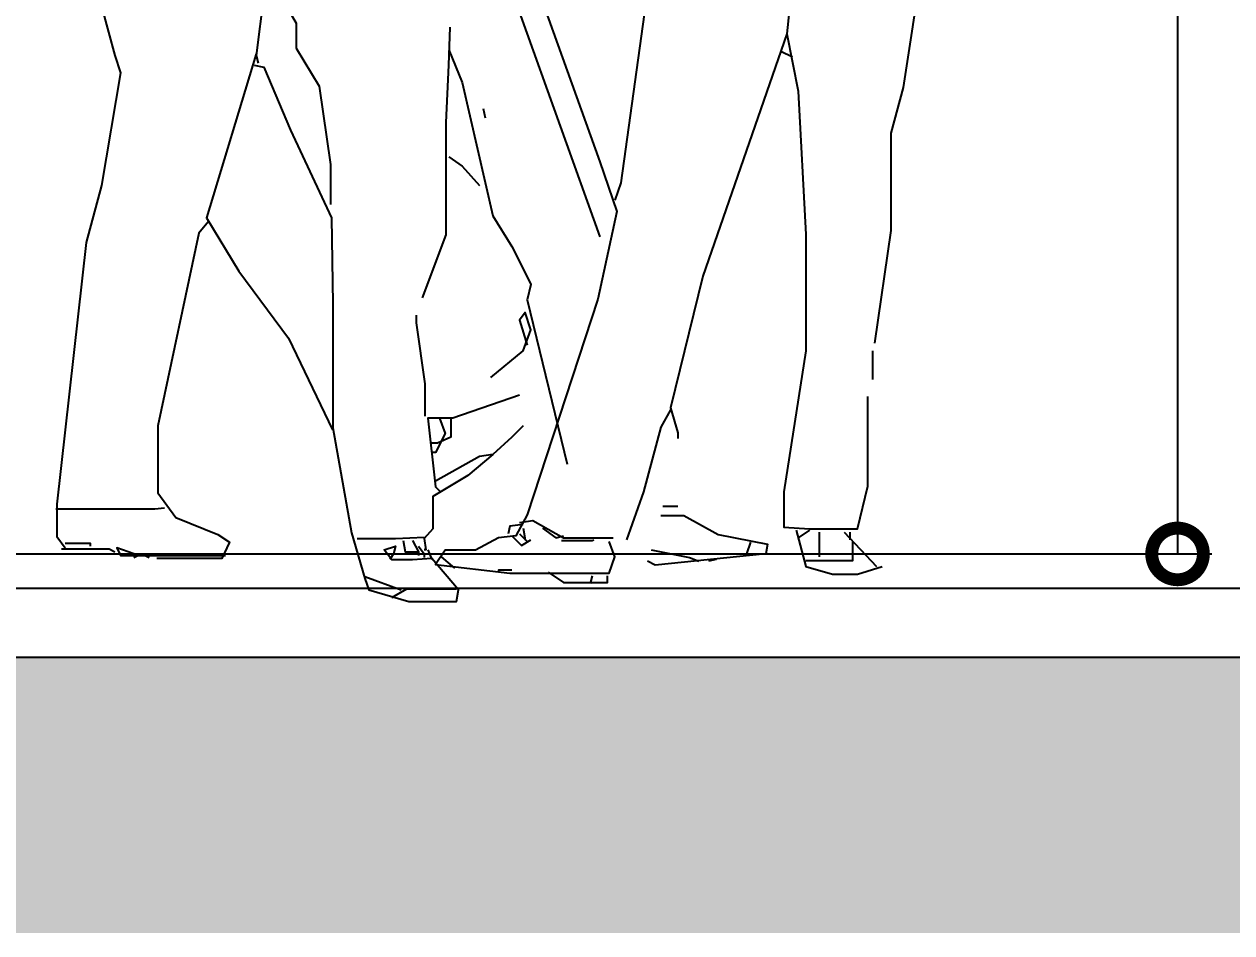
# Model space of a CAD drawing. Extents: x 500 to 638, y 181 to 267.
# Drawn here: x 615.952 to 617.706, y 221.508 to 222.828 of the extents above; entities that cross this region are included whole.
import ezdxf

# ---------------------------------------------------------------- set-up
doc = ezdxf.new("R2010")
doc.units = 0
doc.header["$LTSCALE"] = 7
doc.layers.get('0').update_dxf_attribs({"linetype": 'CONTINUOUS'})
doc.layers.get('DEFPOINTS').update_dxf_attribs({"linetype": 'CONTINUOUS'})
for name, color, linetype in [('ACESSÓRIO', 2, 'CONTINUOUS'), ('ALVENARIA', 7, 'CONTINUOUS'), ('COTA', 1, 'CONTINUOUS'), ('HATCH', 30, 'CONTINUOUS')]:
    doc.layers.add(name, color=color, linetype=linetype)
doc.styles.add('SIMPLEX', font='SIMPLEX.SHX')
doc.dimstyles.new('DIM50', dxfattribs={"dimtxt": 0.12, "dimasz": 0.15, "dimexe": 0.05, "dimexo": 0.09, "dimgap": 0.09, "dimtad": 1, "dimzin": 0, "dimdsep": 46, "dimtxsty": 'SIMPLEX', "dimblk1": 'DOTSMALL', "dimblk2": 'DOTSMALL', "dimsah": 1, "dimcen": 0.09, "dimadec": 0, "dimazin": 0, "dimtfac": 1, "dimtix": 1, "dimtofl": 0, "dimtmove": 2, "dimatfit": 3, "dimldrblk": 'DOTSMALL', "dimfxl": 1, "dimtolj": 1, "dimtzin": 0, "dimarcsym": 0})

# ---------------------------------------------------------------- blocks, each defined once
blk = doc.blocks.new('_DOTSMALL')
at = {"color": 0, "linetype": 'ByBlock', "const_width": 0.5}
blk.add_lwpolyline([(-0.0625, 0, 1), (0.0625, 0, 1)], format="xyb", close=True, dxfattribs=at)
blk = doc.blocks.new('*D220')
at = {"layer": 'COTA', "color": 0, "lineweight": -2}
for p, q in [((614.5481, 226.9828), (617.6774, 226.9828)), ((617.6274, 226.9828), (617.6274, 222.058)), ((615.7222, 222.058), (617.6774, 222.058))]:
    blk.add_line(p, q, dxfattribs=at)
at = {"layer": 'DEFPOINTS', "color": 0}
for p in [(614.4581, 226.9828), (615.6322, 222.058), (617.6274, 222.058)]:
    blk.add_point(p, dxfattribs=at)
at = {"layer": 'COTA', "color": 0, "lineweight": -2, "xscale": 0.15, "yscale": 0.15, "zscale": 0.15}
for p, rotation in [((617.6274, 226.9828), 90), ((617.6274, 222.058), 270)]:
    blk.add_blockref('_DOTSMALL', p, dxfattribs=dict(at, rotation=rotation))
at = {"layer": 'COTA', "color": 0, "insert": (617.4774, 224.5204), "char_height": 0.12, "attachment_point": 5, "rotation": 90, "style": 'SIMPLEX'}
blk.add_mtext('\\A1;4.90', dxfattribs=at)

msp = doc.modelspace()

# ---------------------------------------------------------------- hatches: boundary and pattern name
at = {"layer": 'HATCH'}
h = msp.add_hatch(dxfattribs=at)
h.set_pattern_fill('AR-HBONE', color=256, scale=0.02, style=0)
h.set_pattern_definition([(45, (0, 0), (9e-18, 0.113137085), [0.24, -0.08]), (135, (0.05657, 0.05657), (9e-18, 0.113137085), [0.24, -0.08])])
h.paths.add_polyline_path([(623.7768, 221.9076), (598.4596, 221.9076), (598.4596, 221.5076), (623.7768, 221.5076)])

# ---------------------------------------------------------------- linework, layer by layer
at = {"layer": 'ACESSÓRIO', "linetype": 'Continuous'}
for p, q in [((616.6732, 222.84), (616.7882, 222.5185)), ((616.7882, 222.6276), (616.8131, 222.5555)), ((616.8131, 222.5555), (616.7854, 222.428)), ((616.7854, 222.428), (616.6829, 222.1148)), ((616.6829, 222.1148), (616.6662, 222.0843)), ((616.6413, 222.0815), (616.608, 222.0635)), ((616.6662, 222.0843), (616.6413, 222.0815)), ((616.8104, 222.0538), (616.8021, 222.0759)), ((616.5637, 222.0635), (616.5498, 222.0427)), ((616.608, 222.0635), (616.5637, 222.0635)), ((616.5498, 222.0427), (616.6579, 222.0302)), ((616.8021, 222.0302), (616.8104, 222.0538)), ((616.6579, 222.0302), (616.8021, 222.0302))]:
    msp.add_line(p, q, dxfattribs=at)
for points in [[(616.256, 223.1616), (616.3308, 222.9897), (616.328, 222.9731), (616.3253, 222.9537), (616.2948, 222.9204), (616.3475, 222.829), (616.3475, 222.7929), (616.3807, 222.7375), (616.3973, 222.6238), (616.3973, 222.5656)], [(616.9157, 223.0933), (616.8686, 222.9574), (616.8187, 222.5971), (616.8104, 222.5721)], [(616.6732, 222.9963), (616.6732, 222.9491), (616.7882, 222.6276), (616.8131, 222.5555), (616.7854, 222.428), (616.6829, 222.1148), (616.6662, 222.0843), (616.6413, 222.0815), (616.608, 222.0635), (616.5637, 222.0635), (616.5498, 222.0427), (616.6579, 222.0302), (616.8021, 222.0302), (616.8104, 222.0538), (616.8021, 222.0759)], [(616.6732, 222.9963), (616.6732, 222.9491), (616.7882, 222.6276), (616.8131, 222.5555), (616.7854, 222.428), (616.6829, 222.1148), (616.6662, 222.0843), (616.6413, 222.0815), (616.608, 222.0635), (616.5637, 222.0635), (616.5498, 222.0427), (616.6579, 222.0302), (616.8021, 222.0302), (616.8104, 222.0538), (616.8021, 222.0759)], [(616.6732, 222.9963), (616.6732, 222.9491), (616.7882, 222.6276), (616.8131, 222.5555), (616.7854, 222.428), (616.6829, 222.1148), (616.6662, 222.0843), (616.6413, 222.0815), (616.608, 222.0635), (616.5637, 222.0635), (616.5498, 222.0427), (616.6579, 222.0302), (616.8021, 222.0302), (616.8104, 222.0538), (616.8021, 222.0759)], [(616.6732, 222.9963), (616.6732, 222.9491), (616.7882, 222.6276), (616.8131, 222.5555), (616.7854, 222.428), (616.6829, 222.1148), (616.6662, 222.0843), (616.6413, 222.0815), (616.608, 222.0635), (616.5637, 222.0635), (616.5498, 222.0427), (616.6579, 222.0302), (616.8021, 222.0302), (616.8104, 222.0538), (616.8021, 222.0759)], [(616.0425, 222.9814), (616.0564, 222.9232), (616.0564, 222.8844), (616.0841, 222.7818), (616.0924, 222.7569), (616.0647, 222.5933), (616.0425, 222.5102), (615.9996, 222.1304), (615.9996, 222.0833), (616.012, 222.0667)], [(617.0765, 222.9713), (617.0599, 222.8133), (617.0765, 222.7301), (617.0876, 222.5222), (617.0876, 222.3531), (617.0557, 222.148), (617.0557, 222.0967), (617.0931, 222.0947), (617.1624, 222.0947), (617.1777, 222.1563), (617.1777, 222.2866)], [(617.0765, 222.9713), (617.0599, 222.8133), (617.0765, 222.7301), (617.0876, 222.5222), (617.0876, 222.3531), (617.0557, 222.148), (617.0557, 222.0967), (617.0931, 222.0947), (617.1624, 222.0947), (617.1777, 222.1563), (617.1777, 222.2866)], [(617.2567, 222.9159), (617.2289, 222.7357), (617.2109, 222.6692), (617.2109, 222.5278), (617.1874, 222.3642)], [(617.2567, 222.9159), (617.2289, 222.7357), (617.2109, 222.6692), (617.2109, 222.5278), (617.1874, 222.3642)], [(616.3086, 222.8927), (616.3003, 222.8705), (616.2892, 222.7818), (616.292, 222.7707)], [(616.3086, 222.8927), (616.3003, 222.8705), (616.2892, 222.7818), (616.292, 222.7707)], [(616.3086, 222.8927), (616.3003, 222.8705), (616.2892, 222.7818), (616.292, 222.7707)], [(616.5706, 222.8234), (616.5685, 222.768), (616.5647, 222.6848), (616.5647, 222.5213), (616.5304, 222.4298)], [(616.5706, 222.8234), (616.5685, 222.768), (616.5647, 222.6848), (616.5647, 222.5213), (616.5304, 222.4298)], [(616.5706, 222.8234), (616.5685, 222.768), (616.5647, 222.6848), (616.5647, 222.5213), (616.5304, 222.4298)], [(616.5706, 222.8234), (616.5685, 222.768), (616.5647, 222.6848), (616.5647, 222.5213), (616.5304, 222.4298)], [(616.5706, 222.8234), (616.5685, 222.768), (616.5647, 222.6848), (616.5647, 222.5213), (616.5304, 222.4298)], [(616.5706, 222.8234), (616.5685, 222.768), (616.5647, 222.6848), (616.5647, 222.5213), (616.5304, 222.4298)], [(616.5706, 222.8234), (616.5685, 222.768), (616.5647, 222.6848), (616.5647, 222.5213), (616.5304, 222.4298)], [(616.5706, 222.8234), (616.5685, 222.768), (616.5647, 222.6848), (616.5647, 222.5213), (616.5304, 222.4298)], [(617.0599, 222.8133), (616.9379, 222.4613), (616.8908, 222.27), (616.9019, 222.234), (616.9019, 222.2256)], [(617.0599, 222.8133), (616.9379, 222.4613), (616.8908, 222.27), (616.9019, 222.234), (616.9019, 222.2256)], [(617.0599, 222.8133), (616.9379, 222.4613), (616.8908, 222.27), (616.9019, 222.234), (616.9019, 222.2256)], [(617.0599, 222.8133), (616.9379, 222.4613), (616.8908, 222.27), (616.9019, 222.234), (616.9019, 222.2256)], [(617.0599, 222.8133), (616.9379, 222.4613), (616.8908, 222.27), (616.9019, 222.234), (616.9019, 222.2256)], [(617.0599, 222.8133), (616.9379, 222.4613), (616.8908, 222.27), (616.9019, 222.234), (616.9019, 222.2256)], [(617.0599, 222.8133), (616.9379, 222.4613), (616.8908, 222.27), (616.9019, 222.234), (616.9019, 222.2256)], [(617.0599, 222.8133), (616.9379, 222.4613), (616.8908, 222.27), (616.9019, 222.234), (616.9019, 222.2256)], [(617.0599, 222.8133), (616.9379, 222.4613), (616.8908, 222.27), (616.9019, 222.234), (616.9019, 222.2256)], [(616.2892, 222.7846), (616.2172, 222.5462), (616.2643, 222.4686), (616.3364, 222.3716), (616.4001, 222.2385)], [(616.2892, 222.7846), (616.2172, 222.5462), (616.2643, 222.4686), (616.3364, 222.3716), (616.4001, 222.2385)], [(616.2892, 222.7846), (616.2172, 222.5462), (616.2643, 222.4686), (616.3364, 222.3716), (616.4001, 222.2385)], [(616.2892, 222.7846), (616.2172, 222.5462), (616.2643, 222.4686), (616.3364, 222.3716), (616.4001, 222.2385)], [(616.2892, 222.7846), (616.2172, 222.5462), (616.2643, 222.4686), (616.3364, 222.3716), (616.4001, 222.2385)], [(616.5692, 222.7902), (616.5886, 222.743), (616.633, 222.549), (616.6607, 222.5046), (616.6745, 222.4769), (616.6884, 222.4492), (616.6829, 222.427), (616.7411, 222.1886)], [(616.5692, 222.7902), (616.5886, 222.743), (616.633, 222.549), (616.6607, 222.5046), (616.6745, 222.4769), (616.6884, 222.4492), (616.6829, 222.427), (616.7411, 222.1886)], [(616.5692, 222.7902), (616.5886, 222.743), (616.633, 222.549), (616.6607, 222.5046), (616.6745, 222.4769), (616.6884, 222.4492), (616.6829, 222.427), (616.7411, 222.1886)], [(616.5692, 222.7902), (616.5886, 222.743), (616.633, 222.549), (616.6607, 222.5046), (616.6745, 222.4769), (616.6884, 222.4492), (616.6829, 222.427), (616.7411, 222.1886)], [(616.5692, 222.7902), (616.5886, 222.743), (616.633, 222.549), (616.6607, 222.5046), (616.6745, 222.4769), (616.6884, 222.4492), (616.6829, 222.427), (616.7411, 222.1886)], [(616.5692, 222.7902), (616.5886, 222.743), (616.633, 222.549), (616.6607, 222.5046), (616.6745, 222.4769), (616.6884, 222.4492), (616.6829, 222.427), (616.7411, 222.1886)], [(616.5692, 222.7902), (616.5886, 222.743), (616.633, 222.549), (616.6607, 222.5046), (616.6745, 222.4769), (616.6884, 222.4492), (616.6829, 222.427), (616.7411, 222.1886)], [(616.5692, 222.7902), (616.5886, 222.743), (616.633, 222.549), (616.6607, 222.5046), (616.6745, 222.4769), (616.6884, 222.4492), (616.6829, 222.427), (616.7411, 222.1886)], [(616.5692, 222.7902), (616.5886, 222.743), (616.633, 222.549), (616.6607, 222.5046), (616.6745, 222.4769), (616.6884, 222.4492), (616.6829, 222.427), (616.7411, 222.1886)], [(616.5692, 222.7902), (616.5886, 222.743), (616.633, 222.549), (616.6607, 222.5046), (616.6745, 222.4769), (616.6884, 222.4492), (616.6829, 222.427), (616.7411, 222.1886)], [(616.5692, 222.7902), (616.5886, 222.743), (616.633, 222.549), (616.6607, 222.5046), (616.6745, 222.4769), (616.6884, 222.4492), (616.6829, 222.427), (616.7411, 222.1886)], [(616.5692, 222.7902), (616.5886, 222.743), (616.633, 222.549), (616.6607, 222.5046), (616.6745, 222.4769), (616.6884, 222.4492), (616.6829, 222.427), (616.7411, 222.1886)], [(617.0515, 222.7884), (617.0682, 222.78)], [(617.0515, 222.7884), (617.0682, 222.78)], [(617.0515, 222.7884), (617.0682, 222.78)], [(617.0515, 222.7884), (617.0682, 222.78)], [(617.0515, 222.7884), (617.0682, 222.78)], [(617.0515, 222.7884), (617.0682, 222.78)], [(616.2865, 222.768), (616.3003, 222.7652), (616.3391, 222.6737), (616.3987, 222.5462), (616.4008, 222.4215), (616.4008, 222.2413), (616.4278, 222.0888), (616.4472, 222.0223), (616.4528, 222.0057), (616.511, 221.989), (616.5803, 221.989), (616.5831, 222.0057), (616.5443, 222.0514), (616.5165, 222.0493), (616.4861, 222.0493), (616.475, 222.0639), (616.4916, 222.0694), (616.4888, 222.0583), (616.4833, 222.05)], [(616.2865, 222.768), (616.3003, 222.7652), (616.3391, 222.6737), (616.3987, 222.5462), (616.4008, 222.4215), (616.4008, 222.2413), (616.4278, 222.0888), (616.4472, 222.0223), (616.4528, 222.0057), (616.511, 221.989), (616.5803, 221.989), (616.5831, 222.0057), (616.5443, 222.0514), (616.5165, 222.0493), (616.4861, 222.0493), (616.475, 222.0639), (616.4916, 222.0694), (616.4888, 222.0583), (616.4833, 222.05)], [(616.2865, 222.768), (616.3003, 222.7652), (616.3391, 222.6737), (616.3987, 222.5462), (616.4008, 222.4215), (616.4008, 222.2413), (616.4278, 222.0888), (616.4472, 222.0223), (616.4528, 222.0057), (616.511, 221.989), (616.5803, 221.989), (616.5831, 222.0057), (616.5443, 222.0514), (616.5165, 222.0493), (616.4861, 222.0493), (616.475, 222.0639), (616.4916, 222.0694), (616.4888, 222.0583), (616.4833, 222.05)], [(616.2865, 222.768), (616.3003, 222.7652), (616.3391, 222.6737), (616.3987, 222.5462), (616.4008, 222.4215), (616.4008, 222.2413), (616.4278, 222.0888), (616.4472, 222.0223), (616.4528, 222.0057), (616.511, 221.989), (616.5803, 221.989), (616.5831, 222.0057), (616.5443, 222.0514), (616.5165, 222.0493), (616.4861, 222.0493), (616.475, 222.0639), (616.4916, 222.0694), (616.4888, 222.0583), (616.4833, 222.05)], [(616.2865, 222.768), (616.3003, 222.7652), (616.3391, 222.6737), (616.3987, 222.5462), (616.4008, 222.4215), (616.4008, 222.2413), (616.4278, 222.0888), (616.4472, 222.0223), (616.4528, 222.0057), (616.511, 221.989), (616.5803, 221.989), (616.5831, 222.0057), (616.5443, 222.0514), (616.5165, 222.0493), (616.4861, 222.0493), (616.475, 222.0639), (616.4916, 222.0694), (616.4888, 222.0583), (616.4833, 222.05)], [(616.2865, 222.768), (616.3003, 222.7652), (616.3391, 222.6737), (616.3987, 222.5462), (616.4008, 222.4215), (616.4008, 222.2413), (616.4278, 222.0888), (616.4472, 222.0223), (616.4528, 222.0057), (616.511, 221.989), (616.5803, 221.989), (616.5831, 222.0057), (616.5443, 222.0514), (616.5165, 222.0493), (616.4861, 222.0493), (616.475, 222.0639), (616.4916, 222.0694), (616.4888, 222.0583), (616.4833, 222.05)], [(616.2865, 222.768), (616.3003, 222.7652), (616.3391, 222.6737), (616.3987, 222.5462), (616.4008, 222.4215), (616.4008, 222.2413), (616.4278, 222.0888), (616.4472, 222.0223), (616.4528, 222.0057), (616.511, 221.989), (616.5803, 221.989), (616.5831, 222.0057), (616.5443, 222.0514), (616.5165, 222.0493), (616.4861, 222.0493), (616.475, 222.0639), (616.4916, 222.0694), (616.4888, 222.0583), (616.4833, 222.05)], [(616.2865, 222.768), (616.3003, 222.7652), (616.3391, 222.6737), (616.3987, 222.5462), (616.4008, 222.4215), (616.4008, 222.2413), (616.4278, 222.0888), (616.4472, 222.0223), (616.4528, 222.0057), (616.511, 221.989), (616.5803, 221.989), (616.5831, 222.0057), (616.5443, 222.0514), (616.5165, 222.0493), (616.4861, 222.0493), (616.475, 222.0639), (616.4916, 222.0694), (616.4888, 222.0583), (616.4833, 222.05)], [(616.2865, 222.768), (616.3003, 222.7652), (616.3391, 222.6737), (616.3987, 222.5462), (616.4008, 222.4215), (616.4008, 222.2413), (616.4278, 222.0888), (616.4472, 222.0223), (616.4528, 222.0057), (616.511, 221.989), (616.5803, 221.989), (616.5831, 222.0057), (616.5443, 222.0514), (616.5165, 222.0493), (616.4861, 222.0493), (616.475, 222.0639), (616.4916, 222.0694), (616.4888, 222.0583), (616.4833, 222.05)], [(616.2865, 222.768), (616.3003, 222.7652), (616.3391, 222.6737), (616.3987, 222.5462), (616.4008, 222.4215), (616.4008, 222.2413), (616.4278, 222.0888), (616.4472, 222.0223), (616.4528, 222.0057), (616.511, 221.989), (616.5803, 221.989), (616.5831, 222.0057), (616.5443, 222.0514), (616.5165, 222.0493), (616.4861, 222.0493), (616.475, 222.0639), (616.4916, 222.0694), (616.4888, 222.0583), (616.4833, 222.05)], [(616.2865, 222.768), (616.3003, 222.7652), (616.3391, 222.6737), (616.3987, 222.5462), (616.4008, 222.4215), (616.4008, 222.2413), (616.4278, 222.0888), (616.4472, 222.0223), (616.4528, 222.0057), (616.511, 221.989), (616.5803, 221.989), (616.5831, 222.0057), (616.5443, 222.0514), (616.5165, 222.0493), (616.4861, 222.0493), (616.475, 222.0639), (616.4916, 222.0694), (616.4888, 222.0583), (616.4833, 222.05)], [(616.2865, 222.768), (616.3003, 222.7652), (616.3391, 222.6737), (616.3987, 222.5462), (616.4008, 222.4215), (616.4008, 222.2413), (616.4278, 222.0888), (616.4472, 222.0223), (616.4528, 222.0057), (616.511, 221.989), (616.5803, 221.989), (616.5831, 222.0057), (616.5443, 222.0514), (616.5165, 222.0493), (616.4861, 222.0493), (616.475, 222.0639), (616.4916, 222.0694), (616.4888, 222.0583), (616.4833, 222.05)], [(616.2865, 222.768), (616.3003, 222.7652), (616.3391, 222.6737), (616.3987, 222.5462), (616.4008, 222.4215), (616.4008, 222.2413), (616.4278, 222.0888), (616.4472, 222.0223), (616.4528, 222.0057), (616.511, 221.989), (616.5803, 221.989), (616.5831, 222.0057), (616.5443, 222.0514), (616.5165, 222.0493), (616.4861, 222.0493), (616.475, 222.0639), (616.4916, 222.0694), (616.4888, 222.0583), (616.4833, 222.05)], [(616.6191, 222.7052), (616.6219, 222.6913)], [(616.6191, 222.7052), (616.6219, 222.6913)], [(616.6191, 222.7052), (616.6219, 222.6913)], [(616.6191, 222.7052), (616.6219, 222.6913)], [(616.6191, 222.7052), (616.6219, 222.6913)], [(616.6191, 222.7052), (616.6219, 222.6913)], [(616.6191, 222.7052), (616.6219, 222.6913)], [(616.6191, 222.7052), (616.6219, 222.6913)], [(616.5692, 222.6349), (616.5886, 222.6211), (616.6136, 222.5933)], [(616.5692, 222.6349), (616.5886, 222.6211), (616.6136, 222.5933)], [(616.2199, 222.5407), (616.2061, 222.524), (616.1465, 222.2441), (616.1465, 222.147), (616.1728, 222.111), (616.2338, 222.0861), (616.2504, 222.075), (616.2393, 222.0514), (616.1451, 222.0514)], [(616.2199, 222.5407), (616.2061, 222.524), (616.1465, 222.2441), (616.1465, 222.147), (616.1728, 222.111), (616.2338, 222.0861), (616.2504, 222.075), (616.2393, 222.0514), (616.1451, 222.0514)], [(616.2199, 222.5407), (616.2061, 222.524), (616.1465, 222.2441), (616.1465, 222.147), (616.1728, 222.111), (616.2338, 222.0861), (616.2504, 222.075), (616.2393, 222.0514), (616.1451, 222.0514)], [(616.2199, 222.5407), (616.2061, 222.524), (616.1465, 222.2441), (616.1465, 222.147), (616.1728, 222.111), (616.2338, 222.0861), (616.2504, 222.075), (616.2393, 222.0514), (616.1451, 222.0514)], [(616.6302, 222.3143), (616.6773, 222.3531), (616.6884, 222.3836), (616.6801, 222.4086), (616.6718, 222.3975), (616.6829, 222.3615)], [(616.6302, 222.3143), (616.6773, 222.3531), (616.6884, 222.3836), (616.6801, 222.4086), (616.6718, 222.3975), (616.6829, 222.3615)], [(616.5346, 222.2579), (616.5346, 222.3051), (616.5221, 222.3938), (616.5221, 222.4048)], [(616.5346, 222.2579), (616.5346, 222.3051), (616.5221, 222.3938), (616.5221, 222.4048)], [(616.5346, 222.2579), (616.5346, 222.3051), (616.5221, 222.3938), (616.5221, 222.4048)], [(616.5346, 222.2579), (616.5346, 222.3051), (616.5221, 222.3938), (616.5221, 222.4048)], [(616.5346, 222.2579), (616.5346, 222.3051), (616.5221, 222.3938), (616.5221, 222.4048)], [(616.5346, 222.2579), (616.5346, 222.3051), (616.5221, 222.3938), (616.5221, 222.4048)], [(616.5346, 222.2579), (616.5346, 222.3051), (616.5221, 222.3938), (616.5221, 222.4048)], [(616.5346, 222.2579), (616.5346, 222.3051), (616.5221, 222.3938), (616.5221, 222.4048)], [(616.5346, 222.2579), (616.5346, 222.3051), (616.5221, 222.3938), (616.5221, 222.4048)], [(617.1846, 222.3531), (617.1846, 222.3116)], [(616.6718, 222.2884), (616.5748, 222.2552), (616.5387, 222.2552), (616.5498, 222.1554), (616.5554, 222.1498)], [(616.6718, 222.2884), (616.5748, 222.2552), (616.5387, 222.2552), (616.5498, 222.1554), (616.5554, 222.1498)], [(616.6718, 222.2884), (616.5748, 222.2552), (616.5387, 222.2552), (616.5498, 222.1554), (616.5554, 222.1498)], [(616.572, 222.2552), (616.572, 222.2274), (616.5526, 222.2191), (616.5443, 222.2191)], [(616.572, 222.2552), (616.572, 222.2274), (616.5526, 222.2191), (616.5443, 222.2191)], [(616.572, 222.2552), (616.572, 222.2274), (616.5526, 222.2191), (616.5443, 222.2191)], [(616.572, 222.2552), (616.572, 222.2274), (616.5526, 222.2191), (616.5443, 222.2191)], [(616.572, 222.2552), (616.572, 222.2274), (616.5526, 222.2191), (616.5443, 222.2191)], [(616.5554, 222.2552), (616.5637, 222.233), (616.5498, 222.2053), (616.5443, 222.2053)], [(616.5554, 222.2552), (616.5637, 222.233), (616.5498, 222.2053), (616.5443, 222.2053)], [(616.8908, 222.2672), (616.8769, 222.2423), (616.852, 222.148), (616.827, 222.0787)], [(616.6773, 222.2441), (616.6607, 222.2274), (616.633, 222.2025), (616.6136, 222.1997), (616.5498, 222.1637)], [(616.633, 222.2025), (616.5969, 222.172), (616.5457, 222.1415), (616.5457, 222.0944), (616.5332, 222.0805), (616.5359, 222.0639), (616.5332, 222.0639)], [(616.633, 222.2025), (616.5969, 222.172), (616.5457, 222.1415), (616.5457, 222.0944), (616.5332, 222.0805), (616.5359, 222.0639), (616.5332, 222.0639)], [(616.633, 222.2025), (616.5969, 222.172), (616.5457, 222.1415), (616.5457, 222.0944), (616.5332, 222.0805), (616.5359, 222.0639), (616.5332, 222.0639)], [(616.633, 222.2025), (616.5969, 222.172), (616.5457, 222.1415), (616.5457, 222.0944), (616.5332, 222.0805), (616.5359, 222.0639), (616.5332, 222.0639)], [(616.633, 222.2025), (616.5969, 222.172), (616.5457, 222.1415), (616.5457, 222.0944), (616.5332, 222.0805), (616.5359, 222.0639), (616.5332, 222.0639)], [(616.633, 222.2025), (616.5969, 222.172), (616.5457, 222.1415), (616.5457, 222.0944), (616.5332, 222.0805), (616.5359, 222.0639), (616.5332, 222.0639)], [(616.8797, 222.1276), (616.9019, 222.1276)], [(615.9982, 222.1235), (616.1423, 222.1235), (616.1562, 222.1249)], [(616.8769, 222.1138), (616.9102, 222.1138), (616.9601, 222.0861), (617.0321, 222.0722), (617.0294, 222.0583), (616.8686, 222.0417), (616.8575, 222.0473)], [(616.8769, 222.1138), (616.9102, 222.1138), (616.9601, 222.0861), (617.0321, 222.0722), (617.0294, 222.0583), (616.8686, 222.0417), (616.8575, 222.0473)], [(616.8769, 222.1138), (616.9102, 222.1138), (616.9601, 222.0861), (617.0321, 222.0722), (617.0294, 222.0583), (616.8686, 222.0417), (616.8575, 222.0473)], [(616.8769, 222.1138), (616.9102, 222.1138), (616.9601, 222.0861), (617.0321, 222.0722), (617.0294, 222.0583), (616.8686, 222.0417), (616.8575, 222.0473)], [(616.6773, 222.1009), (616.6579, 222.0981), (616.6551, 222.087)], [(616.6773, 222.1009), (616.6579, 222.0981), (616.6551, 222.087)], [(616.6773, 222.1009), (616.6579, 222.0981), (616.6551, 222.087)], [(616.6773, 222.1009), (616.6579, 222.0981), (616.6551, 222.087)], [(616.6718, 222.1037), (616.6912, 222.1064), (616.7355, 222.0815), (616.8076, 222.0815)], [(616.6718, 222.1037), (616.6912, 222.1064), (616.7355, 222.0815), (616.8076, 222.0815)], [(616.6773, 222.0954), (616.6801, 222.0787)], [(616.6773, 222.0954), (616.6801, 222.0787)], [(616.6773, 222.0954), (616.6801, 222.0787)], [(616.6773, 222.0954), (616.6801, 222.0787)], [(616.6773, 222.0954), (616.6801, 222.0787)], [(616.6773, 222.0954), (616.6801, 222.0787)], [(616.6773, 222.0954), (616.6801, 222.0787)], [(616.6773, 222.0954), (616.6801, 222.0787)], [(616.6773, 222.0954), (616.6801, 222.0787)], [(616.6773, 222.0954), (616.6801, 222.0787)], [(616.705, 222.0954), (616.7244, 222.0815), (616.7355, 222.0843)], [(616.705, 222.0954), (616.7244, 222.0815), (616.7355, 222.0843)], [(616.705, 222.0954), (616.7244, 222.0815), (616.7355, 222.0843)], [(616.705, 222.0954), (616.7244, 222.0815), (616.7355, 222.0843)], [(617.0737, 222.0926), (617.0876, 222.0399), (617.1264, 222.0288), (617.1624, 222.0288), (617.1985, 222.0399)], [(617.0737, 222.0926), (617.0876, 222.0399), (617.1264, 222.0288), (617.1624, 222.0288), (617.1985, 222.0399)], [(617.0931, 222.0926), (617.0765, 222.0815)], [(616.5332, 222.0819), (616.4916, 222.0798), (616.4362, 222.0798)], [(616.5332, 222.0819), (616.4916, 222.0798), (616.4362, 222.0798)], [(616.5027, 222.0777), (616.5055, 222.0611), (616.5249, 222.0611)], [(616.5027, 222.0777), (616.5055, 222.0611), (616.5249, 222.0611)], [(616.5165, 222.0777), (616.5249, 222.0611), (616.5249, 222.0556)], [(616.5165, 222.0777), (616.5249, 222.0611), (616.5249, 222.0556)], [(616.5165, 222.0777), (616.5249, 222.0611), (616.5249, 222.0556)], [(616.6607, 222.0843), (616.6745, 222.0704), (616.6884, 222.0787)], [(616.6607, 222.0843), (616.6745, 222.0704), (616.6884, 222.0787)], [(616.6607, 222.0843), (616.6745, 222.0704), (616.6884, 222.0787)], [(616.6607, 222.0843), (616.6745, 222.0704), (616.6884, 222.0787)], [(616.6607, 222.0843), (616.6745, 222.0704), (616.6884, 222.0787)], [(616.6607, 222.0843), (616.6745, 222.0704), (616.6884, 222.0787)], [(616.6718, 222.087), (616.6829, 222.0759)], [(616.6718, 222.087), (616.6829, 222.0759)], [(616.6718, 222.087), (616.6829, 222.0759)], [(616.6718, 222.087), (616.6829, 222.0759)], [(616.6718, 222.087), (616.6829, 222.0759)], [(616.7328, 222.0773), (616.7771, 222.0773), (616.7799, 222.0787)], [(616.7328, 222.0773), (616.7771, 222.0773), (616.7799, 222.0787)], [(616.7328, 222.0773), (616.7771, 222.0773), (616.7799, 222.0787)], [(617.0072, 222.075), (617.0016, 222.0583)], [(617.0072, 222.075), (617.0016, 222.0583)], [(617.0072, 222.075), (617.0016, 222.0583)], [(617.0072, 222.075), (617.0016, 222.0583)], [(617.0072, 222.075), (617.0016, 222.0583)], [(617.1555, 222.0759), (617.1555, 222.0482), (617.107, 222.0482), (617.0876, 222.0482)], [(617.107, 222.0898), (617.107, 222.0538)], [(617.107, 222.0898), (617.107, 222.0538)], [(617.143, 222.0898), (617.1901, 222.0399)], [(617.143, 222.0898), (617.1901, 222.0399)], [(617.1513, 222.0898), (617.1513, 222.0787)], [(617.1513, 222.0898), (617.1513, 222.0787)], [(616.0065, 222.0653), (616.0758, 222.0653), (616.0841, 222.0611)], [(616.012, 222.0736), (616.0481, 222.0736), (616.0481, 222.0694)], [(616.012, 222.0736), (616.0481, 222.0736), (616.0481, 222.0694)], [(616.012, 222.0736), (616.0481, 222.0736), (616.0481, 222.0694)], [(616.012, 222.0736), (616.0481, 222.0736), (616.0481, 222.0694)], [(616.1118, 222.0583), (616.0869, 222.0667), (616.0924, 222.0556), (616.2449, 222.0556)], [(616.1118, 222.0583), (616.0869, 222.0667), (616.0924, 222.0556), (616.2449, 222.0556)], [(616.1118, 222.0583), (616.0869, 222.0667), (616.0924, 222.0556), (616.2449, 222.0556)], [(616.1118, 222.0583), (616.0869, 222.0667), (616.0924, 222.0556), (616.2449, 222.0556)], [(616.1118, 222.0583), (616.0869, 222.0667), (616.0924, 222.0556), (616.2449, 222.0556)], [(616.1118, 222.0583), (616.0869, 222.0667), (616.0924, 222.0556), (616.2449, 222.0556)], [(616.1118, 222.0583), (616.0869, 222.0667), (616.0924, 222.0556), (616.2449, 222.0556)], [(616.1118, 222.0583), (616.0869, 222.0667), (616.0924, 222.0556), (616.2449, 222.0556)], [(616.1118, 222.0528), (616.1229, 222.0583), (616.134, 222.0528)], [(616.1118, 222.0528), (616.1229, 222.0583), (616.134, 222.0528)], [(616.5249, 222.0694), (616.5332, 222.0583), (616.5332, 222.0528)], [(616.5249, 222.0694), (616.5332, 222.0583), (616.5332, 222.0528)], [(616.5249, 222.0694), (616.5332, 222.0583), (616.5332, 222.0528)], [(616.5387, 222.0639), (616.5443, 222.05)], [(616.5387, 222.0639), (616.5443, 222.05)], [(616.5387, 222.0639), (616.5443, 222.05)], [(616.863, 222.0639), (616.9185, 222.0528), (616.9323, 222.0473)], [(616.863, 222.0639), (616.9185, 222.0528), (616.9323, 222.0473)], [(616.5581, 222.0538), (616.5775, 222.0371)], [(616.5581, 222.0538), (616.5775, 222.0371)], [(616.9573, 222.05), (616.9462, 222.0473)], [(616.9573, 222.05), (616.9462, 222.0473)], [(616.4472, 222.0251), (616.4999, 222.0057)], [(616.4472, 222.0251), (616.4999, 222.0057)], [(616.4472, 222.0251), (616.4999, 222.0057)], [(616.6607, 222.0344), (616.6413, 222.0344), (616.6413, 222.0316)], [(616.6607, 222.0344), (616.6413, 222.0344), (616.6413, 222.0316)], [(616.6607, 222.0344), (616.6413, 222.0344), (616.6413, 222.0316)], [(616.7134, 222.0316), (616.7355, 222.0163), (616.7993, 222.0163), (616.7993, 222.0261)], [(616.7134, 222.0316), (616.7355, 222.0163), (616.7993, 222.0163), (616.7993, 222.0261)], [(616.7134, 222.0316), (616.7355, 222.0163), (616.7993, 222.0163), (616.7993, 222.0261)], [(616.7134, 222.0316), (616.7355, 222.0163), (616.7993, 222.0163), (616.7993, 222.0261)], [(616.7134, 222.0316), (616.7355, 222.0163), (616.7993, 222.0163), (616.7993, 222.0261)], [(616.7134, 222.0316), (616.7355, 222.0163), (616.7993, 222.0163), (616.7993, 222.0261)], [(616.7134, 222.0316), (616.7355, 222.0163), (616.7993, 222.0163), (616.7993, 222.0261)], [(616.7134, 222.0316), (616.7355, 222.0163), (616.7993, 222.0163), (616.7993, 222.0261)], [(616.7771, 222.0261), (616.7743, 222.015)], [(616.7771, 222.0261), (616.7743, 222.015)], [(616.4861, 221.9946), (616.5082, 222.0071), (616.5803, 222.0071)], [(616.4861, 221.9946), (616.5082, 222.0071), (616.5803, 222.0071)], [(616.4861, 221.9946), (616.5082, 222.0071), (616.5803, 222.0071)], [(616.4861, 221.9946), (616.5082, 222.0071), (616.5803, 222.0071)], [(616.4861, 221.9946), (616.5082, 222.0071), (616.5803, 222.0071)]]:
    msp.add_lwpolyline(points, dxfattribs=at)
at = {"layer": 'ALVENARIA'}
for p, q in [((623.4287, 222.0076), (615.4288, 222.0076)), ((623.7768, 221.9076), (598.4596, 221.9076))]:
    msp.add_line(p, q, dxfattribs=at)

# ---------------------------------------------------------------- dimensions: what is measured, and where the dimension line sits
at = {"layer": 'COTA'}
dim = msp.add_linear_dim(base=(617.6274, 222.058), p1=(614.4581, 226.9828), p2=(615.6322, 222.058), angle=90, text='4.90', dimstyle='DIM50', dxfattribs=at)
dim.commit()
dim.dimension.update_dxf_attribs({"geometry": '*D220', "text_midpoint": (617.4774, 224.5204)})

doc.saveas('drawing.dxf')
